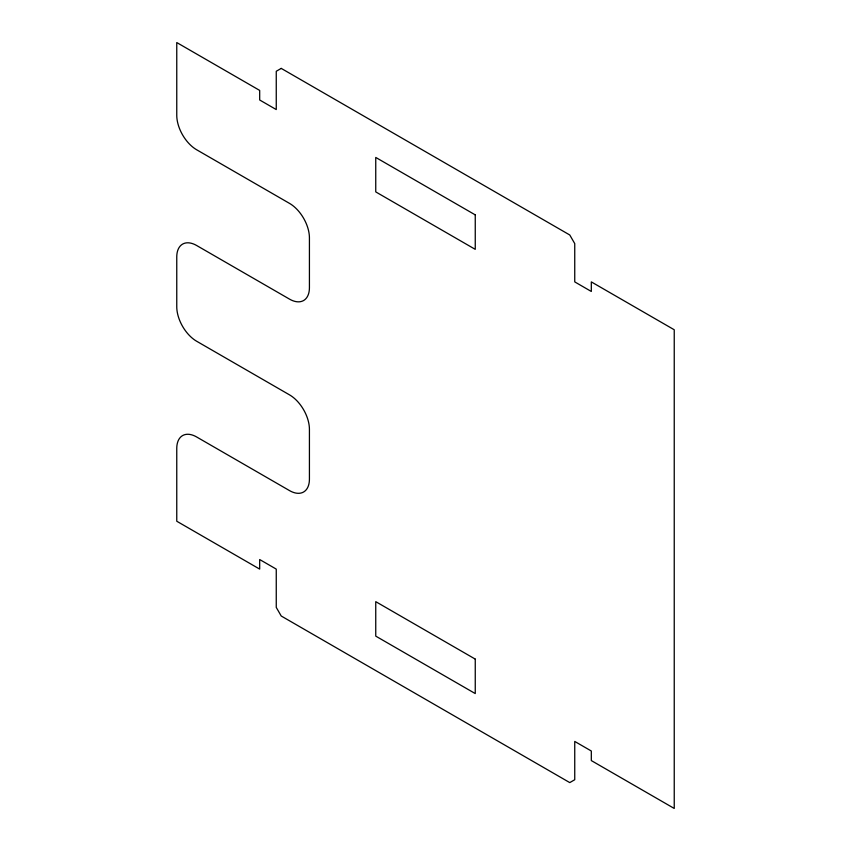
<?xml version="1.0" encoding="UTF-8"?>
<svg xmlns="http://www.w3.org/2000/svg" width="851" height="851" viewBox="0 0 851 851"><rect width="100%" height="100%" fill="white"/><g stroke="black" fill="none" stroke-linecap="round" stroke-linejoin="round"><path stroke-width="1.28" d="M281.234 68.399L276.256 71.271L276.256 109.566L259.683 99.992L259.683 90.419L176.763 42.55L176.763 115.311A28.136 16.243 60 0 0 196.666 149.776L289.521 203.389A28.136 16.243 60 0 1 309.424 237.855L309.424 287.638A28.136 16.243 60 0 1 289.521 299.126L196.666 245.513A28.136 16.243 60 0 0 176.763 257.002L176.763 306.785A28.136 16.243 60 0 0 196.666 341.251L289.521 394.864A28.136 16.243 60 0 1 309.424 429.329L309.424 479.113A28.136 16.243 60 0 1 289.521 490.601L196.666 436.988A28.136 16.243 60 0 0 176.763 448.477L176.763 521.237L259.683 569.106L259.683 559.533L276.256 569.106L276.256 607.401L281.234 616.018L569.766 782.601L574.744 779.729L574.744 741.434L591.317 751.007L591.317 760.581L674.237 808.45L674.237 329.762L591.317 281.894L591.317 291.467L574.744 281.894L574.744 243.599L569.766 234.982L281.234 68.399M475.252 214.877L375.748 157.435L375.748 191.9L475.252 249.343L475.252 214.877M475.252 659.1L375.748 601.657L375.748 636.122L475.252 693.565L475.252 659.1"/></g></svg>
